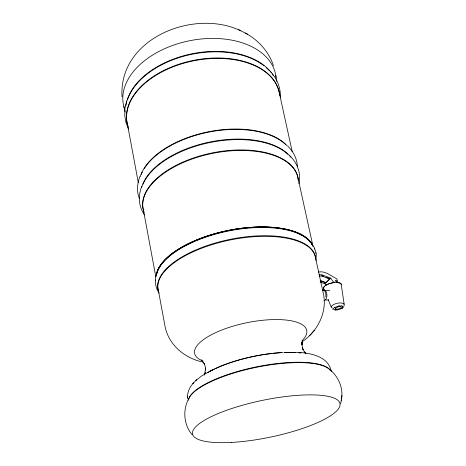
<?xml version="1.0" encoding="UTF-8"?>
<svg xmlns="http://www.w3.org/2000/svg" width="466" height="466" viewBox="0 0 466 466"><rect width="100%" height="100%" fill="white"/><g stroke="black" fill="none" stroke-linecap="round" stroke-linejoin="round"><path stroke-width="0.7" d="M341.63 398.133C343.203 387.735 338.409 377.07 330.644 370.225M155.982 276.082L156.081 275.383C154.514 281.382 155.539 288.005 159.122 293.108M124.981 108.595L124.748 115.539L125.843 122.214M187.769 398.844C186.738 392.931 189.656 386.984 193.635 382.784M280.404 97.714C280.718 90.713 278.849 83.694 275.185 77.723M326.503 277.381L329.835 278.656L325.711 282.897L320.416 280.882M329.794 279.064L321.79 276.006L321.837 275.598L323.835 276.361M340.669 403.603L341.595 398.308M341.304 400.9L341.928 395.477M155.341 280.748L155.44 280.043M298.927 183.621C301.391 173.602 297.267 162.768 289.858 155.848M324.26 290.184L323.427 288.18L324.441 286.217M316.018 260.477L316.239 254.698L315.901 252.619M125.028 108.06L126.717 101.006M332.176 307.904L331.192 306.925L331.355 306.279C334.454 303.302 339.93 301.927 343.908 303.721L344.182 305.801M204.725 374.245L205.617 368.006L205.652 370.056L205.226 366.602L204.172 363.311L204.72 364.593M338.45 309.68L341.933 308.475L343.302 306.896L341.753 305.929L338.165 306.121M301.805 343.232L302.533 340.733M139.911 176.492C137.225 183.522 136.451 191.689 139.451 198.749M301.787 343.296L302.294 341.607L301.968 344.968L301.869 342.894L302.184 346.337L303.127 349.681L302.259 347.805L303.809 350.933L305.917 353.729M141.751 186.441C137.942 195.598 138.542 206.852 144.577 214.919M204.947 373.802L205.337 372.678L204.172 375.206M187.967 400.102C182.649 411.257 184.053 425.318 192.213 434.755M302.015 341.898C317.323 331.6 327.342 312.61 323.468 294.046L315.552 257.983A80.292 33.948 -11.6 0 0 229.33 240.159A80.292 33.948 -11.6 0 0 158.411 290.656L165.18 327.033C168.96 345.475 185.643 358.808 203.63 362.193M343.162 307.391L341.928 308.445M309.424 335.8L314.422 330.248M322.722 290.516L324.4 289.904M195.842 380.553L201.854 375.765L213.014 369.48M192.697 383.728L196.734 379.656M320.084 281.93L324.819 283.73L330.749 278.167L333.388 281.947L334.681 282.192M334.67 307.403L333.435 308.434L333.534 309.383L334.897 309.913L337.163 309.913M325.781 285.227C330.307 282.978 336.394 280.992 341.095 283.683L344.164 304.281M334.658 307.374L339.481 305.946M318.505 272.033C325.216 270.63 331.233 276.029 336.825 278.884L337.733 282.157M337.157 309.884L338.456 309.709M334.495 282.518C330.615 283.124 326.13 283.98 323.596 287.266L323.387 288.215L323.794 289.042M319.117 276.076L321.79 276.006M319.338 274.806L321.86 274.765L330.749 278.167M325.291 299.993L328.868 300.022M322.233 290.167L324.324 290.196M325.542 290.603L329.835 290.662M295.252 352.284C308.649 352.616 328.507 355.529 331.314 371.629M334.885 309.884L335.945 309.954M336.72 282.425L340.128 283.031L341.444 284.528M341.764 305.958L343.11 306.494M240.765 30.779C193.862 8.248 118.492 38.387 122.022 96.742M320.457 280.474L325.751 282.489M245.209 33.039C258.24 39.837 268.76 51.65 273.466 65.636M238.452 29.614L247.778 34.333M332.573 309.203L332.229 308.807M305.748 353.397L304.216 352.005L305.492 353.298M324.819 283.73L326.183 285.105M287.685 145.986C293.207 151.45 297.331 158.877 297.343 166.793M201.26 359.688L204.667 364.645M270.49 71.467L274.934 77.245M311.41 243.112L314.346 247.708L316.105 253.294M128.465 128.983L126.03 122.733M323.427 288.18L323.841 288.996M328.14 299.562L331.192 306.925M314.632 248.361L314.83 249.042M123.834 106.498L125.121 111.939M279.478 93.625L292.223 151.7M298.147 178.676L313.024 246.427M138.326 182.742L127.562 124.888A77.583 48.085 -11.2 0 1 194.089 60.737A77.583 48.085 -11.2 0 1 279.676 94.953M143.522 210.667L155.83 276.868M275.761 75.276L276.804 81.468M187.524 396.141L187.652 397.539M324.732 291.163A4.969 2.639 89.5 0 1 325.792 296.929M325.023 290.458A5.114 2.726 89.5 0 1 326.893 294.995A5.114 2.726 89.5 0 1 325.379 299.918M324.703 300.331A5.114 2.726 89.5 0 1 323.998 300.401M156.401 274.928A80.1 34.7 -11.5 0 1 227.425 230.687A80.1 34.7 -11.5 0 1 311.02 242.809M311.725 243.945A80.1 34.7 -11.5 0 1 312.325 245.104M128.29 127.037A77.577 48.12 -11.2 0 1 192.406 60.603A77.577 48.12 -11.2 0 1 279.658 95.204M125.89 105.689A77.199 48.464 -11.2 0 1 189.179 54.365A77.199 48.464 -11.2 0 1 271.34 72.708M272.138 73.779A77.199 48.464 -11.2 0 1 273.233 75.405M127.538 99.672A77.181 48.417 -11.2 0 1 186.802 55.425A77.181 48.417 -11.2 0 1 263.96 65.747M266.208 67.611A77.181 48.417 -11.2 0 1 269.226 70.558M124.434 108.502A77.583 49.786 -11.2 0 1 188.957 40.868A77.583 49.786 -11.2 0 1 276.047 77.339M188.27 400.265A73.302 20.999 -11.7 0 1 254.337 367.744A73.302 20.999 -11.7 0 1 330.184 370.01M209.374 371.664A63.83 19.275 -11.7 0 1 214.442 369.02M215.117 368.699A63.83 19.275 -11.7 0 1 282.425 352.541M283.823 352.477A63.83 19.275 -11.7 0 1 295.316 352.494M299.58 352.803A63.83 19.275 -11.7 0 1 301.088 352.966M207.638 372.666A64.442 19.438 -11.7 0 1 208.949 371.909M209.549 371.577A64.442 19.438 -11.7 0 1 210.783 370.907M212.065 370.237A64.442 19.438 -11.7 0 1 243.998 358.674M244.691 358.494A64.442 19.438 -11.7 0 1 261.729 354.935M262.44 354.818A64.442 19.438 -11.7 0 1 271.591 353.543M272.977 353.385A64.442 19.438 -11.7 0 1 282.029 352.634M284.848 352.506A64.442 19.438 -11.7 0 1 294.856 352.506M298.805 352.75A64.442 19.438 -11.7 0 1 300.057 352.861M188.718 399.1A72.877 20.923 -11.7 0 1 256.084 366.923A72.877 20.923 -11.7 0 1 330.05 370.051M203.06 361.068A57.213 19.56 -11.6 0 1 246.916 322.705A57.213 19.56 -11.6 0 1 301.991 340.757M156.36 275.022A80.158 34.717 -11.5 0 1 229.592 230.315A80.158 34.717 -11.5 0 1 312.109 244.592M158.289 290.108A80.303 34.006 -11.6 0 1 230.851 239.215A80.303 34.006 -11.6 0 1 315.593 258.851M144.134 212.508A78.981 40.903 -11.4 0 1 211.78 153.541A78.981 40.903 -11.4 0 1 298.362 180.592M156.331 274.882A80.158 34.729 -11.5 0 1 230.274 230.029A80.158 34.729 -11.5 0 1 312.366 245.034M156.588 274.765A80.135 34.67 -11.5 0 1 227.536 231.206A80.135 34.67 -11.5 0 1 310.764 242.739M143.05 184.175A78.818 41.765 -11.4 0 1 209.595 142.602A78.818 41.765 -11.4 0 1 287.807 154.275M143.435 210.178A78.975 40.944 -11.4 0 1 214.104 152.528A78.975 40.944 -11.4 0 1 298.292 180.756M141.221 174.406A78.661 42.569 -11.4 0 1 142.276 172.076M144.25 168.581A78.661 42.569 -11.4 0 1 212.589 131.406A78.661 42.569 -11.4 0 1 285.687 144.582M141.647 187.472A78.812 41.806 -11.4 0 1 210.038 141.967A78.812 41.806 -11.4 0 1 290.889 157.228M140.225 176.608A78.655 42.598 -11.4 0 1 206.887 132.088A78.655 42.598 -11.4 0 1 287.073 145.695M335.223 308.242L335.613 309.034L337.576 309.162L340.605 308.253L341.473 307.269L340.489 306.657L338.217 306.779L335.223 308.242M335.666 280.794A0.728 0.419 57.2 0 0 336.51 281.668A0.728 0.419 57.2 0 0 336.388 280.608A0.728 0.419 57.2 0 0 335.666 280.794M231.561 442.42A75.259 18.797 -11.7 0 0 339.999 403.766A75.259 18.797 -11.7 0 0 227.216 410.074A75.259 18.797 -11.7 0 0 231.561 442.42"/></g></svg>
